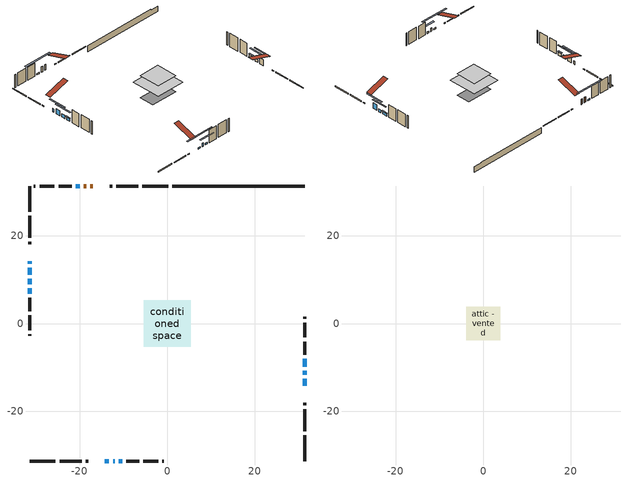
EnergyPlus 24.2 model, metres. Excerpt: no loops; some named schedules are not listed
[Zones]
conditioned space
 floor outside (Floor1 construction): -0.84,-0.84 -0.84,0.84 0.84,0.84 0.84,-0.84 z0.61
 floor adiabatic (AdiabaticFloorConstruction): -5.34,-5.34 -5.34,5.34 5.34,5.34 5.34,-5.34 z3.05
 floor foundation (Slab1 construction): -4.96,-2.61 -4.96,2.61 4.96,2.61 4.96,-2.61 z-1.68
 wall outside (RimJoist1 construction): 0.17,31.38 -5.69,31.38 / -31.38,-31.38 -25.51,-31.38 / -31.38,31.38 -31.38,25.51 / 31.38,-31.38 31.38,-25.51 z0.61:0.91
 wall outside (RimJoist2 construction): -6.62,31.38 -11.67,31.38 / -24.59,-31.38 -19.54,-31.38 / -31.38,24.59 -31.38,19.54 / 31.38,-24.59 31.38,-19.54 z0.61:0.91
 wall outside (RimJoist3 construction): -12.6,31.38 -13.17,31.38 / -18.61,-31.38 -18.04,-31.38 / -31.38,18.61 -31.38,18.04 / 31.38,-18.61 31.38,-18.04 z0.61:0.91
 wall outside (AdiabaticWallConstruction 1): -16.99,31.38 -17.52,31.38 / -18.45,31.38 -19.06,31.38 z0.61:2.64
 wall outside (AdiabaticWallConstruction): -31.38,14.22 -31.38,13.66 / -12.37,-31.38 -11.95,-31.38 z0.61:1.83; -19.99,31.38 -20.91,31.38 / -14.22,-31.38 -13.3,-31.38 z0.61:1.07; 31.38,-14.22 31.38,-12.64 z0.61:2.74; 31.38,-11.71 31.38,-10.74 z0.61:1.63; -31.38,12.73 -31.38,11.15 z0.61:2.44; 31.38,-9.82 31.38,-8.04 z0.61:1.73; -11.03,-31.38 -10.31,-31.38 z0.61:1.25; -31.38,10.22 -31.38,8.95 / -31.38,8.02 -31.38,6.75 z0.61:1.78
 wall outside (Wall1 construction): -21.83,31.38 -24.82,31.38 / -9.38,-31.38 -6.4,-31.38 / -31.38,5.82 -31.38,2.84 / 31.38,-7.11 31.38,-4.12 z0.61:5.49
 wall outside (Wall2 construction): -25.75,31.38 -29.14,31.38 / -5.47,-31.38 -2.08,-31.38 / -31.38,1.91 -31.38,-1.49 / 31.38,-3.19 31.38,0.2 z0.61:5.49
 wall outside (Wall3 construction): -30.07,31.38 -30.45,31.38 / -1.15,-31.38 -0.76,-31.38 / -31.38,-2.41 -31.38,-2.8 / 31.38,1.13 31.38,1.51 z0.61:5.49
 wall foundation (FoundationWall1 construction): 1.1,31.38,-1.68 1.1,31.38,0.61 28.35,31.38,0.61 28.35,31.38,0.33 31.38,31.38,0.33 31.38,31.38,-1.68
 window (WindowConstruction 7): -31.38,14.22 -31.38,13.66 z0.61:1.83
 window (WindowConstruction 9): -19.99,31.38 -20.9,31.38 z0.61:1.07
 window (WindowConstruction 10): -14.22,-31.38 -13.3,-31.38 z0.61:1.07
 window (WindowConstruction 8): -12.37,-31.38 -11.95,-31.38 z0.61:1.83
 window (WindowConstruction): 31.38,-14.22 31.38,-12.64 z0.61:2.74
 window (WindowConstruction 1): 31.38,-11.71 31.38,-10.74 z0.61:1.62
 window (WindowConstruction 2): -31.38,12.73 -31.38,11.15 z0.61:2.44
 window (WindowConstruction 3): 31.38,-9.81 31.38,-8.04 z0.61:1.73
 window (WindowConstruction 4): -11.02,-31.38 -10.31,-31.38 z0.61:1.24
 window (WindowConstruction 5): -31.38,10.22 -31.38,8.95 z0.61:1.78
 window (WindowConstruction 6): -31.38,8.02 -31.38,6.75 z0.61:1.78
 door (Door): -16.99,31.38 -17.52,31.38 z0.61:2.64
 door (Door 1): -18.45,31.38 -19.06,31.38 z0.61:2.64
 ceiling adiabatic (AdiabaticFloorConstruction): 5.34,-5.34 5.34,5.34 -5.34,5.34 -5.34,-5.34 z3.05
attic - vented
 floor to conditioned space (Floor3 construction Reversed): -3.82,-3.82 -3.82,3.82 3.82,3.82 3.82,-3.82 z5.49
 roof outside (Roof1 construction): -16.06,31.38,5.49 -16.06,23.93,7.97 -14.1,23.93,7.97 -14.1,31.38,5.49; -15.14,-31.38,5.49 -15.14,-23.93,7.97 -17.11,-23.93,7.97 -17.11,-31.38,5.49; -31.38,15.14,5.49 -23.93,15.14,7.97 -23.93,17.11,7.97 -31.38,17.11,5.49; 31.38,-15.14,5.49 23.93,-15.14,7.97 23.93,-17.11,7.97 31.38,-17.11,5.49
shading: -25.83,31.38 -15.06,31.38 -15.06,31.79 -25.83,31.79 z6; -8.37,-31.38 -19.14,-31.38 -19.14,-31.79 -8.37,-31.79 z6; 31.38,-10.15 31.38,-16.71 31.79,-16.71 31.79,-10.15 z5.23; 31.38,-8.25 31.38,-14.2 31.79,-14.2 31.79,-8.25 z4.12; -31.38,8.66 -31.38,15.22 -31.79,15.22 -31.79,8.66 z4.93; 31.38,-7.84 31.38,-10.02 31.79,-10.02 31.79,-7.84 z1.93; -7.82,-31.38 -13.51,-31.38 -13.51,-31.79 -7.82,-31.79 z3.73; -31.38,6.46 -31.38,12.71 -31.79,12.71 -31.79,6.46 z4.27; -31.38,6.55 -31.38,8.22 -31.79,8.22 -31.79,6.55 z1.98
[Building]
Building 1: Terrain=Suburbs
[Site:Location]
Toronto City Centre_ON: Latitude {deg}=43.63; Longitude {deg}=-79.39; Time Zone {hr}=-5; Elevation {m}=77; Keep Site Location Information=Yes
[Site:GroundTemperature:Shallow]
5.01852, 3.26908, 3.12898, 3.95918, 7.29196, 10.6092, 13.4851, 15.3069, 15.4617, 13.9799, 11.1774, 7.9619
[Site:WaterMainsTemperature]
Calculation Method=Schedule; Temperature Schedule=mains temperature schedule
[Material] Roughness=Rough; Thermal Absorptance=0.9
Name | Thickness {m} | Conductivity {W/m-K} | Density {kg/m3} | Specific Heat {J/kg-K} | Solar Absorptance | Visible Absorptance
asphalt or fiberglass shingles | 0.00635 | 0.162714 | 1121.4 | 1465.45 | 0.4 | 0.4
ceiling loosefill ins | 0.254 | 0.0480833 | 16.02 | 1046.75 | 0.7 | 0.7
ceiling stud and cavity | 0.1397 | 0.134927 | 65.682 | 1177.47 | 0.7 | 0.7
concrete 4.0 in. | 0.1016 | 1.803125 | 2242.8 | 837.4 | 0.7 | 0.7
concrete 8.0 in. | 0.2032 | 1.803125 | 2242.8 | 837.4 | 0.7 | 0.7
door material | 0.04445 | 0.0451087 | 512.64 | 1214.23 | 0.7 | 0.7
door material 1 | 0.04445 | 0.188738 | 512.64 | 1214.23 | 0.7 | 0.7
exterior vertical ins | 0.0219533 | 0.029427 | 32.04 | 1214.23 | 0.7 | 0.7
floor covering | 0.0127 | 0.0433444 | 54.468 | 1339.84 | 0.6 | 0.6
floor rigid ins; rim joist rigid ins | 0.051816 | 0.029427 | 32.04 | 1214.23 | 0.7 | 0.7
floor rigid ins 1; wall rigid ins | 0.512978 | 0.029427 | 32.04 | 1214.23 | 0.7 | 0.7
floor stud and cavity | 0.1397 | 0.0796404 | 92.3553 | 1139.71 | 0.7 | 0.7
floor stud and cavity 1 | 0.1397 | 1.75129 | 37.0049 | 1207.88 | 0.7 | 0.7
furniture material conditioned space 1 | 0.1524 | 0.115458 | 640.8 | 1214.23 | 0.6 | 0.6
gypsum board | 0.0127 | 0.160291 | 801 | 837.4 | 0.6 | 0.6
gypsum board 1 | 0.0127 | 0.160291 | 801 | 837.4 | 0.7 | 0.7
osb sheathing 0.5 in. | 0.0127 | 0.115458 | 512.64 | 1214.23 | 0.7 | 0.7
osb sheathing 0.75 in. | 0.01905 | 0.115458 | 512.64 | 1214.23 | 0.7 | 0.7
osb sheathing 2.0 in. | 0.0508 | 0.115458 | 512.64 | 1214.23 | 0.7 | 0.7
rim joist stud and cavity | 0.0508 | 0.0296634 | 125.044 | 1163.47 | 0.6 | 0.6
rim joist stud and cavity 1 | 0.0508 | 0.308293 | 125.044 | 1163.47 | 0.6 | 0.6
rim joist stud and cavity 2 | 0.0508 | 0.0326513 | 125.044 | 1163.47 | 0.6 | 0.6
wall stud and cavity | 0.1397 | 0.0824723 | 139.0536 | 1170.24 | 0.7 | 0.7
wall stud and cavity 1 | 0.1397 | 0.0945631 | 139.0536 | 1170.24 | 0.7 | 0.7
wall stud and cavity 2 | 0.1397 | 0.12838 | 139.0536 | 1170.24 | 0.7 | 0.7
wall stud and cavity 3 | 0.0889 | 0.380278 | 52.3479 | 1209.89 | 0.7 | 0.7
wall stud and cavity 4 | 0.0889 | 0.391764 | 83.0341 | 1211.67 | 0.7 | 0.7
wood siding | 0.0254 | 0.102417 | 544.68 | 1172.36 | 0.4 | 0.4
wood siding 1; wood siding 2; wood siding 3 | 0.0254 | 0.102417 | 544.68 | 1172.36 | 0.7 | 0.7
[WindowMaterial:SimpleGlazingSystem]
Name | U-Factor {W/m2-K} | Solar Heat Gain Coefficient
WindowMaterial | 2.97981 | 0.59
WindowMaterial 1 | 3.01161 | 0.53
WindowMaterial 2 | 2.89237 | 0.69
WindowMaterial 3 | 2.95767 | 0.59
WindowMaterial 4 | 3.06158 | 0.43
WindowMaterial 5 | 2.98322 | 0.57
WindowMaterial 6 | 2.97698 | 0.61
WindowMaterial 7 | 2.986628 | 0.6
WindowMaterial 8 | 3.05136 | 0.42
[Construction]
AdiabaticFloorConstruction: floor stud and cavity 1, floor rigid ins 1, osb sheathing 0.75 in., floor covering
AdiabaticWallConstruction: wood siding 2, wall rigid ins, wall stud and cavity 3, gypsum board
AdiabaticWallConstruction 1: wood siding 3, wall rigid ins, wall stud and cavity 3, gypsum board
Door: door material
Door 1: door material 1
Floor1 construction: floor stud and cavity, floor rigid ins, osb sheathing 0.75 in., floor covering
Floor3 construction Reversed: gypsum board, ceiling stud and cavity, ceiling loosefill ins
FoundationWall1 construction: concrete 8.0 in., gypsum board 1
furniture construction conditioned space 1: furniture material conditioned space 1
PartitionWallConstruction: gypsum board, wall stud and cavity 4, gypsum board
RimJoist1 construction: wood siding 1, osb sheathing 2.0 in., rim joist stud and cavity
RimJoist2 construction: wood siding 1, rim joist rigid ins, osb sheathing 2.0 in., rim joist stud and cavity 1
RimJoist3 construction: wood siding 1, osb sheathing 2.0 in., rim joist stud and cavity 2
Roof1 construction: asphalt or fiberglass shingles
Slab1 construction: concrete 4.0 in.
Wall1 construction: wood siding, osb sheathing 0.5 in., wall stud and cavity, gypsum board
Wall2 construction: wood siding, osb sheathing 0.5 in., wall stud and cavity 1, gypsum board
Wall3 construction: wood siding, osb sheathing 0.5 in., wall stud and cavity 2, gypsum board
WindowConstruction: WindowMaterial
WindowConstruction 1: WindowMaterial 1
WindowConstruction 10; WindowConstruction 9: WindowMaterial 8
WindowConstruction 2: WindowMaterial 2
WindowConstruction 3: WindowMaterial 3
WindowConstruction 4: WindowMaterial 4
WindowConstruction 5; WindowConstruction 6: WindowMaterial 5
WindowConstruction 7: WindowMaterial 6
WindowConstruction 8: WindowMaterial 7
[Zone] Multiplier=1; Part of Total Floor Area=Yes
Name | Volume {m3}
attic - vented | 23.57
conditioned space | 412.6
[Space]
Name | Zone | Volume {m3}
attic - vented 1 | attic - vented | 23.57
conditioned space 1 | conditioned space | 412.6
[ZoneInfiltration:EffectiveLeakageArea]
infil attic - vented 1: Zone or Space=attic - vented 1; Schedule=Always On Discrete; Effective Air Leakage Area {cm2}=2462.32; Stack Coefficient=0.00017265; Wind Coefficient=8.87776e-06
[ZoneMixing]
whole house fan mix: Zone or Space=attic - vented; Schedule=Always On Continuous; Design Flow Rate Calculation Method=Flow/Zone; Design Flow Rate {m3/s}=0; Source Zone or Space=conditioned space
[SurfaceProperty:ExposedFoundationPerimeter]
Slab1: Exposed Perimeter Calculation Method=TotalExposedPerimeter; Total Exposed Perimeter {m}=30.278
[InternalMass] Zone or ZoneList=conditioned space; Space or SpaceList=conditioned space 1
Name | Construction | Surface Area {m2}
furniture mass conditioned space 1 | furniture construction conditioned space 1 | 67.508
partition wall mass | PartitionWallConstruction | 168.77
[Lights]
interior lighting: Zone or ZoneList or Space or SpaceList=conditioned space 1; Schedule=interior lighting schedule; Design Level Calculation Method=LightingLevel; Lighting Level {W}=343.2; Return Air Fraction=0; Fraction Radiant=0.6; Fraction Visible=0.2; Fraction Replaceable=1
[People]
occupants: Zone or ZoneList or Space or SpaceList=conditioned space 1; Number of People Schedule=occupants schedule; Number of People Calculation Method=People; Number of People=3; Fraction Radiant=0.314171; Sensible Heat Fraction=0.56303; Activity Level Schedule=occupants activity schedule; Carbon Dioxide Generation Rate {m3/s-W}=0; Enable ASHRAE 55 Comfort Warnings=No; Mean Radiant Temperature Calculation Type=EnclosureAveraged
[ElectricEquipment] Zone or ZoneList or Space or SpaceList=conditioned space 1; Design Level Calculation Method=EquipmentLevel
Name | Schedule | Design Level {W} | Fraction Latent | Fraction Radiant | Fraction Lost
clothes dryer | clothes dryer schedule | 140.772 | 0.015 | 0.081 | 0.85
clothes washer | clothes washer schedule | 32.1985 | 0.03 | 0.162 | 0.7
cooking range | cooking range schedule | 215.147 | 0.08 | 0.432 | 0.2
dishwasher | dishwasher schedule | 66.8632 | 0.3 | 0.18 | 0.4
fridge | fridge schedule | 72.9452 | 0 | 0.6 | 0
mech vent bath fan 0 | mech vent bath fan 0 schedule | 50.2 | 0 | 0 | 1
mech vent bath fan 1 | mech vent bath fan 1 schedule | 50.2 | 0 | 0 | 1
mech vent house fan | mech vent house fan schedule | 0 | 0 | 0 | 1
mech vent house fan cfis | mech vent house fan cfis schedule | 0 | 0 | 0 | 0
mech vent range fan 0 | mech vent range fan 0 schedule | 57 | 0 | 0 | 1
misc plug loads | misc plug loads schedule | 494.7 | 0.045 | 0.513 | 0.1
whole house fan | Always On Discrete | 0 | 0 | 0 | 1
[OtherEquipment] Zone or ZoneList or Space or SpaceList=conditioned space 1; Design Level Calculation Method=EquipmentLevel
Name | Fuel Type | Schedule | Design Level {W} | Fraction Latent | Fraction Radiant | Fraction Lost
clothes dryer 1 | Electricity | clothes dryer schedule | 0 | 0.015 | 0.081 | 0.85
cooking range 1 | Electricity | cooking range schedule | 0 | 0.08 | 0.432 | 0.2
general water use latent | None | general water use schedule | 62.594 | 1 | 0 | 0
general water use sensible | None | general water use schedule | -61.6891 | 0 | 0.6 | 0
mech vent house fan latent load | None | Always On Discrete | 0 | 1 | 0 | 0
mech vent house fan sensible load | None | Always On Discrete | 0 | 0 | 0 | 0
water heater energy adjustment1 | NaturalGas | Always On Discrete | 0.01 | 0 | 0 | 1
[ZoneInfiltration:DesignFlowRate] Zone or ZoneList or Space or SpaceList=conditioned space 1; Schedule=Always On Discrete; Design Flow Rate Calculation Method=Flow/Zone; Design Flow Rate {m3/s}=0
infil flow; natural vent flow; whole house fan flow
[AvailabilityManager:Scheduled]
central ac and furnace airloop Availability Manager: Schedule=Always On Discrete
[Foundation:Kiva]
Foundation Kiva 1: Initial Indoor Air Temperature {C}=18; Wall Height Above Grade {m}=0.609996; Wall Depth Below Slab {m}=0.2032; Custom Block Material Name 1=exterior vertical ins; Custom Block Depth 1 {m}=2.28999; Custom Block X Position 1 {m}=0.2159; Custom Block Z Position 1 {m}=0
[Foundation:Kiva:Settings]
Soil Conductivity {W/m-K}=0.849921; Soil Density {kg/m3}=1842.3; Soil Specific Heat {J/kg-K}=418.7; Ground Solar Absorptivity=0.9; Ground Thermal Absorptivity=0.9; Ground Surface Roughness {m}=0.03; Far-Field Width {m}=40; Deep-Ground Boundary Condition=ZeroFlux; Deep-Ground Depth {m}=40; Minimum Cell Dimension {m}=0.2; Maximum Cell Growth Coefficient=3; Simulation Timestep=Timestep
[Exterior:Lights]
exterior lighting: Schedule=exterior lighting schedule; Design Level {W}=75.6
[EnergyManagementSystem:GlobalVariable]
central_ac_and_furnace_airloop_Fan_RTF
infil_program_Qfan
infil_program_Qinf
natural_vent_program_Qnv
natural_vent_program_Qwhf
[EnergyManagementSystem:Sensor]
Name | Output:Variable or Output:Meter Index Key | Output:Variable or Output:Meter
airflow_gain | infil flow | Infiltration Sensible Heat Gain Energy
airflow_gain_1 | natural vent flow | Infiltration Sensible Heat Gain Energy
airflow_gain_2 | whole house fan flow | Infiltration Sensible Heat Gain Energy
airflow_loss | infil flow | Infiltration Sensible Heat Loss Energy
airflow_loss_1 | natural vent flow | Infiltration Sensible Heat Loss Energy
airflow_loss_2 | whole house fan flow | Infiltration Sensible Heat Loss Energy
clg_load_cond |  | Cooling:EnergyTransfer:Zone:CONDITIONED SPACE
clg_sp_s; clg_sp_s_1 | cooling setpoint | Schedule Value
clothes_dryer_exhaust_0_sch_s | clothes dryer exhaust 0 schedule | Schedule Value
cool_season | cooling season schedule | Schedule Value
htg_load_cond |  | Heating:EnergyTransfer:Zone:CONDITIONED SPACE
htg_sp_s; htg_sp_s_1 | heating setpoint | Schedule Value
ig_ee_conv | clothes dryer | Electric Equipment Convective Heating Energy
ig_ee_conv_2 | cooking range | Electric Equipment Convective Heating Energy
ig_ee_conv_4 | fridge | Electric Equipment Convective Heating Energy
ig_ee_conv_5 | misc plug loads | Electric Equipment Convective Heating Energy
ig_ee_conv_6 | whole house fan | Electric Equipment Convective Heating Energy
ig_ee_rad | clothes dryer | Electric Equipment Radiant Heating Energy
ig_ee_rad_2 | cooking range | Electric Equipment Radiant Heating Energy
ig_ee_rad_4 | fridge | Electric Equipment Radiant Heating Energy
ig_ee_rad_5 | misc plug loads | Electric Equipment Radiant Heating Energy
ig_ee_rad_6 | whole house fan | Electric Equipment Radiant Heating Energy
ig_lgt_conv | interior lighting | Lights Convective Heating Energy
ig_lgt_rad | interior lighting | Lights Radiant Heating Energy
ig_lgt_vis | interior lighting | Lights Visible Radiation Heating Energy
ig_oe_conv | clothes dryer 1 | Other Equipment Convective Heating Energy
ig_oe_conv_1 | cooking range 1 | Other Equipment Convective Heating Energy
ig_oe_conv_2 | general water use latent | Other Equipment Convective Heating Energy
ig_oe_conv_3 | general water use sensible | Other Equipment Convective Heating Energy
ig_oe_conv_4 | water heater energy adjustment1 | Other Equipment Convective Heating Energy
ig_oe_rad | clothes dryer 1 | Other Equipment Radiant Heating Energy
ig_oe_rad_1 | cooking range 1 | Other Equipment Radiant Heating Energy
ig_oe_rad_2 | general water use latent | Other Equipment Radiant Heating Energy
ig_oe_rad_3 | general water use sensible | Other Equipment Radiant Heating Energy
ig_oe_rad_4 | water heater energy adjustment1 | Other Equipment Radiant Heating Energy
ig_ppl_conv | occupants | People Convective Heating Energy
ig_ppl_rad | occupants | People Radiant Heating Energy
im_conv | furniture mass conditioned space 1 | Surface Inside Face Convection Heat Gain Energy
im_conv_1 | partition wall mass | Surface Inside Face Convection Heat Gain Energy
im_ig | furniture mass conditioned space 1 | Surface Inside Face Internal Gains Radiation Heat Gain Energy
im_ig_1 | partition wall mass | Surface Inside Face Internal Gains Radiation Heat Gain Energy
im_lgt | furniture mass conditioned space 1 | Surface Inside Face Lights Radiation Heat Gain Energy
im_lgt_1 | partition wall mass | Surface Inside Face Lights Radiation Heat Gain Energy
im_sol | furniture mass conditioned space 1 | Surface Inside Face Solar Radiation Heat Gain Energy
im_sol_1 | partition wall mass | Surface Inside Face Solar Radiation Heat Gain Energy
im_surf | furniture mass conditioned space 1 | Surface Inside Face Net Surface Thermal Radiation Heat Gain Energy
im_surf_1 | partition wall mass | Surface Inside Face Net Surface Thermal Radiation Heat Gain Energy
mech_vent_bath_fan_0_sch_s | mech vent bath fan 0 schedule | Schedule Value
mech_vent_bath_fan_1_sch_s | mech vent bath fan 1 schedule | Schedule Value
mech_vent_range_fan_0_sch_s | mech vent range fan 0 schedule | Schedule Value
mv_conv | mech vent bath fan 0 | Electric Equipment Convective Heating Energy
mv_conv_1 | mech vent bath fan 1 | Electric Equipment Convective Heating Energy
mv_conv_2 | mech vent house fan | Electric Equipment Convective Heating Energy
mv_conv_3 | mech vent house fan cfis | Electric Equipment Convective Heating Energy
mv_conv_4 | mech vent range fan 0 | Electric Equipment Convective Heating Energy
mv_conv_5 | mech vent house fan latent load | Other Equipment Convective Heating Energy
mv_conv_6 | mech vent house fan sensible load | Other Equipment Convective Heating Energy
mv_rad | mech vent bath fan 0 | Electric Equipment Radiant Heating Energy
mv_rad_1 | mech vent bath fan 1 | Electric Equipment Radiant Heating Energy
mv_rad_2 | mech vent house fan | Electric Equipment Radiant Heating Energy
mv_rad_3 | mech vent house fan cfis | Electric Equipment Radiant Heating Energy
mv_rad_4 | mech vent range fan 0 | Electric Equipment Radiant Heating Energy
mv_rad_5 | mech vent house fan latent load | Other Equipment Radiant Heating Energy
mv_rad_6 | mech vent house fan sensible load | Other Equipment Radiant Heating Energy
natural_vent_s | natural vent schedule | Schedule Value
out_pb_s |  | Site Outdoor Air Barometric Pressure
out_wt_s |  | Site Outdoor Air Humidity Ratio
site_vw_s |  | Site Wind Speed
ss_back_out | Window1 | Surface Window Shortwave from Zone Back Out Window Heat Transfer Rate
ss_back_out_1 | Window10 | Surface Window Shortwave from Zone Back Out Window Heat Transfer Rate
ss_back_out_10 | Window9 | Surface Window Shortwave from Zone Back Out Window Heat Transfer Rate
ss_back_out_2 | Window11 | Surface Window Shortwave from Zone Back Out Window Heat Transfer Rate
ss_back_out_3 | Window2 | Surface Window Shortwave from Zone Back Out Window Heat Transfer Rate
ss_back_out_4 | Window3 | Surface Window Shortwave from Zone Back Out Window Heat Transfer Rate
ss_back_out_5 | Window4 | Surface Window Shortwave from Zone Back Out Window Heat Transfer Rate
ss_back_out_6 | Window5 | Surface Window Shortwave from Zone Back Out Window Heat Transfer Rate
ss_back_out_7 | Window6 | Surface Window Shortwave from Zone Back Out Window Heat Transfer Rate
ss_back_out_8 | Window7 | Surface Window Shortwave from Zone Back Out Window Heat Transfer Rate
ss_back_out_9 | Window8 | Surface Window Shortwave from Zone Back Out Window Heat Transfer Rate
ss_conv | Door1 | Surface Inside Face Convection Heat Gain Energy
ss_conv_1 | Door2 | Surface Inside Face Convection Heat Gain Energy
ss_conv_10 | Window7 | Surface Inside Face Convection Heat Gain Energy
ss_conv_11 | Window8 | Surface Inside Face Convection Heat Gain Energy
ss_conv_12 | Window9 | Surface Inside Face Convection Heat Gain Energy
ss_conv_2 | Window1 | Surface Inside Face Convection Heat Gain Energy
ss_conv_3 | Window10 | Surface Inside Face Convection Heat Gain Energy
ss_conv_4 | Window11 | Surface Inside Face Convection Heat Gain Energy
ss_conv_5 | Window2 | Surface Inside Face Convection Heat Gain Energy
ss_conv_6 | Window3 | Surface Inside Face Convection Heat Gain Energy
ss_conv_7 | Window4 | Surface Inside Face Convection Heat Gain Energy
ss_conv_8 | Window5 | Surface Inside Face Convection Heat Gain Energy
ss_conv_9 | Window6 | Surface Inside Face Convection Heat Gain Energy
ss_ig | Door1 | Surface Inside Face Internal Gains Radiation Heat Gain Energy
ss_ig_1 | Door2 | Surface Inside Face Internal Gains Radiation Heat Gain Energy
ss_ig_10 | Window7 | Surface Inside Face Internal Gains Radiation Heat Gain Energy
ss_ig_11 | Window8 | Surface Inside Face Internal Gains Radiation Heat Gain Energy
ss_ig_12 | Window9 | Surface Inside Face Internal Gains Radiation Heat Gain Energy
ss_ig_2 | Window1 | Surface Inside Face Internal Gains Radiation Heat Gain Energy
ss_ig_3 | Window10 | Surface Inside Face Internal Gains Radiation Heat Gain Energy
ss_ig_4 | Window11 | Surface Inside Face Internal Gains Radiation Heat Gain Energy
ss_ig_5 | Window2 | Surface Inside Face Internal Gains Radiation Heat Gain Energy
ss_ig_6 | Window3 | Surface Inside Face Internal Gains Radiation Heat Gain Energy
ss_ig_7 | Window4 | Surface Inside Face Internal Gains Radiation Heat Gain Energy
ss_ig_8 | Window5 | Surface Inside Face Internal Gains Radiation Heat Gain Energy
ss_ig_9 | Window6 | Surface Inside Face Internal Gains Radiation Heat Gain Energy
ss_lgt | Door1 | Surface Inside Face Lights Radiation Heat Gain Energy
ss_lgt_1 | Door2 | Surface Inside Face Lights Radiation Heat Gain Energy
ss_sol | Door1 | Surface Inside Face Solar Radiation Heat Gain Energy
ss_sol_1 | Door2 | Surface Inside Face Solar Radiation Heat Gain Energy
ss_surf | Door1 | Surface Inside Face Net Surface Thermal Radiation Heat Gain Energy
ss_surf_1 | Door2 | Surface Inside Face Net Surface Thermal Radiation Heat Gain Energy
ss_surf_10 | Window7 | Surface Inside Face Net Surface Thermal Radiation Heat Gain Energy
ss_surf_11 | Window8 | Surface Inside Face Net Surface Thermal Radiation Heat Gain Energy
ss_surf_12 | Window9 | Surface Inside Face Net Surface Thermal Radiation Heat Gain Energy
ss_surf_2 | Window1 | Surface Inside Face Net Surface Thermal Radiation Heat Gain Energy
ss_surf_3 | Window10 | Surface Inside Face Net Surface Thermal Radiation Heat Gain Energy
ss_surf_4 | Window11 | Surface Inside Face Net Surface Thermal Radiation Heat Gain Energy
ss_surf_5 | Window2 | Surface Inside Face Net Surface Thermal Radiation Heat Gain Energy
ss_surf_6 | Window3 | Surface Inside Face Net Surface Thermal Radiation Heat Gain Energy
ss_surf_7 | Window4 | Surface Inside Face Net Surface Thermal Radiation Heat Gain Energy
ss_surf_8 | Window5 | Surface Inside Face Net Surface Thermal Radiation Heat Gain Energy
ss_surf_9 | Window6 | Surface Inside Face Net Surface Thermal Radiation Heat Gain Energy
ss_trans_in | Window1 | Surface Window Transmitted Solar Radiation Rate
ss_trans_in_1 | Window10 | Surface Window Transmitted Solar Radiation Rate
ss_trans_in_10 | Window9 | Surface Window Transmitted Solar Radiation Rate
ss_trans_in_2 | Window11 | Surface Window Transmitted Solar Radiation Rate
ss_trans_in_3 | Window2 | Surface Window Transmitted Solar Radiation Rate
ss_trans_in_4 | Window3 | Surface Window Transmitted Solar Radiation Rate
ss_trans_in_5 | Window4 | Surface Window Transmitted Solar Radiation Rate
ss_trans_in_6 | Window5 | Surface Window Transmitted Solar Radiation Rate
ss_trans_in_7 | Window6 | Surface Window Transmitted Solar Radiation Rate
ss_trans_in_8 | Window7 | Surface Window Transmitted Solar Radiation Rate
ss_trans_in_9 | Window8 | Surface Window Transmitted Solar Radiation Rate
ss_trans_out | Window1 | Surface Inside Face Initial Transmitted Diffuse Transmitted Out Window Solar Radiation Rate
ss_trans_out_1 | Window10 | Surface Inside Face Initial Transmitted Diffuse Transmitted Out Window Solar Radiation Rate
ss_trans_out_10 | Window9 | Surface Inside Face Initial Transmitted Diffuse Transmitted Out Window Solar Radiation Rate
ss_trans_out_2 | Window11 | Surface Inside Face Initial Transmitted Diffuse Transmitted Out Window Solar Radiation Rate
ss_trans_out_3 | Window2 | Surface Inside Face Initial Transmitted Diffuse Transmitted Out Window Solar Radiation Rate
ss_trans_out_4 | Window3 | Surface Inside Face Initial Transmitted Diffuse Transmitted Out Window Solar Radiation Rate
ss_trans_out_5 | Window4 | Surface Inside Face Initial Transmitted Diffuse Transmitted Out Window Solar Radiation Rate
ss_trans_out_6 | Window5 | Surface Inside Face Initial Transmitted Diffuse Transmitted Out Window Solar Radiation Rate
ss_trans_out_7 | Window6 | Surface Inside Face Initial Transmitted Diffuse Transmitted Out Window Solar Radiation Rate
